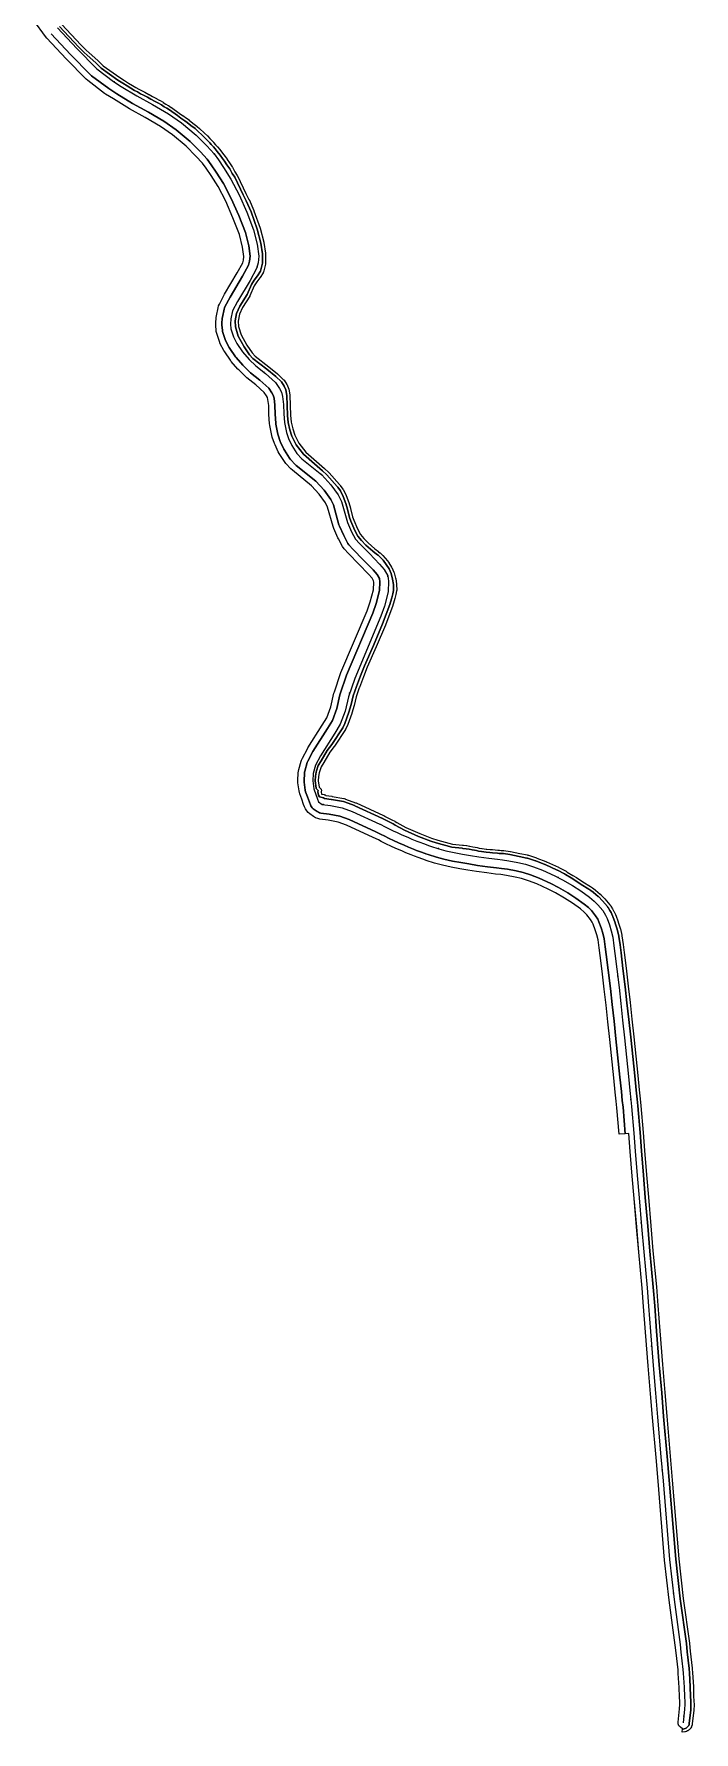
# Model space of a CAD drawing. Header units: inches. Extents: x 87989 to 118156, y 435697 to 451526.
# Drawn here: x 117623 to 118156, y 440245 to 441616 of the extents above; entities that cross this region are included whole.
import ezdxf

# ---------------------------------------------------------------- set-up
doc = ezdxf.new("R2010")
doc.units = ezdxf.units.IN
doc.header["$MEASUREMENT"] = 0
for name, color, linetype, true_color in [('As_waterkering_BWK', 7, 'Continuous', 0x7b8981), ('Beschermingszone_BWK', 7, 'Continuous', 0xcf890d), ('Grens_bebouwingsvrije_zone_BWK', 7, 'Continuous', 0x6789ae), ('Kernzone_BWK', 7, 'Continuous', 0xcb89af), ('Referentiepunten_BWK', 7, 'Continuous', 0x178980)]:
    doc.layers.add(name, color=color, linetype=linetype, true_color=true_color)

msp = doc.modelspace()

# ---------------------------------------------------------------- linework, layer by layer
at = {"layer": 'As_waterkering_BWK'}
for points in [[(117641.8561, 441620.7406), (117657.4208, 441604.0125), (117673.4556, 441587.7482), (117687.0804, 441577.4825), (117693.2649, 441573.5583), (117705.9479, 441565.8042), (117718.594, 441558.9027), (117731.3812, 441551.3691), (117741.9562, 441544.0799), (117753.7073, 441534.1158), (117762.2051, 441525.6536), (117768.1794, 441519.1598), (117771.6345, 441514.219), (117775.7378, 441508.0566), (117781.7753, 441498.6487), (117788.3557, 441486.0456), (117794.5311, 441471.9985), (117800.1115, 441457.6425), (117802.9862, 441446.0828), (117804.2881, 441436.5282), (117803.7655, 441431.1038), (117802.4775, 441426.4532), (117797.2445, 441416.9532), (117787.1413, 441400.0201), (117783.1082, 441392.2873), (117781.7769, 441385.9259), (117781.4268, 441381.4911), (117781.7731, 441377.768), (117783.8511, 441371.2741), (117786.6218, 441365.9925), (117791.2281, 441359.3458), (117796.4924, 441353.1781), (117801.8972, 441347.8682), (117809.6799, 441341.8768), (117817.8478, 441334.4783), (117820.9703, 441329.7859), (117822.4676, 441326.6833), (117823.4419, 441323.2714), (117824.2859, 441316.8127), (117824.4009, 441309.2528), (117824.892, 441302.2666), (117826.5323, 441294.244), (117828.2688, 441289.1924), (117830.8253, 441283.6854), (117835.0223, 441277.1572), (117838.9702, 441272.9783), (117855.0443, 441259.9589), (117862.3586, 441251.9259), (117868.3278, 441243.742), (117871.0693, 441238.4177), (117875.7467, 441221.5124), (117879.074, 441214.0176), (117882.2901, 441208.1103), (117885.4286, 441204.5994), (117893.5037, 441196.3778), (117901.7673, 441187.9464), (117905.5884, 441183.5598), (117908.3591, 441178.5379), (117909.0822, 441174.0468), (117908.7995, 441165.5043), (117905.7616, 441153.948), (117902.8523, 441145.8895), (117881.6731, 441095.7105), (117876.5993, 441080.9374), (117873.8599, 441069.3168), (117870.0178, 441058.6466), (117865.7517, 441051.5804), (117854.0725, 441033.1483), (117850.093, 441025.594), (117848.1369, 441018.849), (117847.7997, 441012.9134), (117848.6091, 441006.6406), (117851.7253, 440998.0784)], [(117851.7253, 440998.0784), (117852.4582, 440996.0646), (117855.4538, 440993.9501), (117862.1499, 440993.069), (117871.6654, 440991.3069), (117879.7712, 440988.3113), (117901.9147, 440978.1632), (117902.2029, 440978.0034), (117906.2039, 440975.9625), (117908.4516, 440974.8336), (117912.6583, 440972.7806), (117915.9856, 440971.2178), (117919.8235, 440969.4705), (117924.5714, 440967.4514), (117927.7861, 440965.9801), (117931.8592, 440964.363), (117934.1907, 440963.4101), (117937.1991, 440962.3198), (117940.8182, 440960.9526), (117941.2823, 440960.7939), (117942.9927, 440960.2594), (117949.5731, 440958.1814), (117955.3742, 440956.6228), (117962.0412, 440955.1509), (117968.7082, 440953.8521), (117975.0288, 440952.8131), (117981.7824, 440951.601), (117989.8347, 440950.6485), (117996.8336, 440949.6687), (118000.9464, 440949.2848), (118006.0872, 440948.521), (118013.4721, 440947.1149), (118019.489, 440945.8158), (118026, 440943.6714), (118033.2984, 440940.8348), (118043.0919, 440936.4075), (118049.4914, 440933.0404), (118057.3631, 440928.4757), (118064.1212, 440924.194), (118071.3135, 440919.0356), (118075.092, 440915.8243), (118077.9293, 440912.9106), (118081.85, 440908.2307), (118084.0344, 440904.6834), (118085.3326, 440901.8817), (118087.2703, 440896.7014), (118088.7862, 440891.8233), (118089.9444, 440886.7852), (118090.88, 440879.9205), (118091.718, 440873.586), (118093.2664, 440860.9192), (118095.0248, 440846.2919), (118096.4635, 440833.3043), (118097.9434, 440819.725), (118099.5127, 440805.4712), (118102.7216, 440774.4415), (118103.882, 440762.9278), (118104.6623, 440755.6147), (118105.2322, 440750.1158), (118106.9902, 440728.6902)], [(118106.9902, 440728.6902), (118108.0942, 440714.0791), (118109.6929, 440694.3664), (118111.2425, 440676.3505), (118113.2623, 440653.2534), (118114.9745, 440632.9459), (118117.7322, 440603.8772), (118118.858, 440588.9187), (118120.4183, 440568.424), (118122.5594, 440541.1805), (118124.4923, 440518.6689), (118126.0309, 440499.4927), (118128.8907, 440467.2358), (118130.5528, 440448.0148), (118135.8028, 440384.3683), (118139.4655, 440352.1591), (118144.4331, 440315.9056), (118145.06, 440309.5957), (118146.6541, 440295.8262), (118146.8772, 440292.6451), (118147.5333, 440281.4606), (118147.7836, 440273.7625), (118148.0227, 440269.9859), (118148.088, 440267.3586), (118147.9108, 440263.5798), (118146.7125, 440252.6749)]]:
    msp.add_lwpolyline(points, dxfattribs=at)
at = {"layer": 'Beschermingszone_BWK'}
msp.add_lwpolyline([(117636.7313, 441615.9723), (117652.366, 441599.1711), (117668.4708, 441582.8337), (117669.2433, 441582.1575), (117683.099, 441571.7319), (117689.5641, 441567.6169), (117702.4455, 441559.7458), (117715.1398, 441552.8132), (117727.6134, 441545.4643), (117737.6957, 441538.5148), (117748.9665, 441528.9579), (117757.1573, 441520.8015), (117762.711, 441514.7648), (117765.8522, 441510.2729), (117769.879, 441504.2264), (117775.7151, 441495.1315), (117782.042, 441483.0137), (117788.0618, 441469.3206), (117793.4259, 441455.5212), (117796.1015, 441444.7617), (117797.2423, 441436.3894), (117796.8563, 441432.3833), (117795.9504, 441429.1121), (117791.1714, 441420.4363), (117781.0324, 441403.432), (117776.9016, 441395.5244), (117776.5303, 441394.6815), (117776.2566, 441393.7211), (117774.9253, 441387.3597), (117774.7986, 441386.4768), (117774.4485, 441382.042), (117774.4569, 441380.8427), (117774.8413, 441376.836), (117775.1061, 441375.6345), (117777.1842, 441369.1407), (117777.6523, 441368.0223), (117780.423, 441362.7407), (117780.8684, 441362.0053), (117785.4747, 441355.3586), (117785.9038, 441354.8014), (117791.3774, 441348.4092), (117796.9915, 441342.8748), (117797.6271, 441342.3215), (117805.188, 441336.5008), (117812.5027, 441329.8751), (117814.8756, 441326.3093), (117815.9019, 441324.1827), (117816.5683, 441321.8491), (117817.2928, 441316.3044), (117817.4099, 441308.9541), (117817.9092, 441301.7757), (117818.0339, 441300.8644), (117819.6742, 441292.8418), (117819.9125, 441291.9684), (117821.649, 441286.9168), (117821.9196, 441286.2449), (117824.4761, 441280.7379), (117824.9372, 441279.8999), (117829.1342, 441273.3717), (117829.797, 441272.5039), (117833.8818, 441268.1712), (117834.5644, 441267.5387), (117850.2259, 441254.8535), (117856.927, 441247.494), (117862.3527, 441240.0552), (117864.5153, 441235.8551), (117869.0002, 441219.6458), (117869.3489, 441218.6721), (117872.8011, 441210.9239), (117876.185, 441204.6868), (117876.9995, 441203.5279), (117880.3222, 441199.8142), (117888.5071, 441191.4753), (117896.6241, 441183.1935), (117899.8199, 441179.5248), (117901.6417, 441176.2227), (117902.0637, 441173.6021), (117901.8293, 441166.5226), (117899.0712, 441156.0305), (117896.3311, 441148.4407), (117875.1384, 441098.2084), (117869.9788, 441083.2111), (117869.786, 441082.5435), (117867.1384, 441071.3121), (117863.6668, 441061.6707), (117859.7983, 441055.2631), (117848.0194, 441036.6529), (117843.8997, 441028.8565), (117843.4425, 441027.7659), (117841.4139, 441020.7987), (117841.2433, 441020.0645), (117841.1482, 441019.2461), (117840.8053, 441013.112), (117840.8572, 441012.0176), (117841.691, 441005.5849), (117842.0312, 441004.2465), (117843.5893, 440999.9655), (117845.1474, 440995.6844), (117845.8804, 440993.6706), (117846.2818, 440992.7673), (117846.8082, 440991.9306), (117847.4486, 440991.1778), (117848.1901, 440990.5241), (117851.4171, 440988.2313), (117852.3418, 440987.6795), (117853.3406, 440987.277), (117854.3895, 440987.0332), (117861.0553, 440986.1527), (117869.8013, 440984.5331), (117877.0959, 440981.8372), (117898.8617, 440971.8536), (117903.0426, 440969.717), (117905.3457, 440968.5605), (117909.6352, 440966.4672), (117913.0474, 440964.8644), (117917.0035, 440963.0642), (117921.7446, 440961.0469), (117925.038, 440959.5446), (117929.2436, 440957.8701), (117931.6741, 440956.8797), (117934.7696, 440955.7551), (117938.4488, 440954.3667), (117939.1059, 440954.1415), (117940.8948, 440953.5812), (117947.6111, 440951.4637), (117953.7116, 440949.825), (117960.6174, 440948.2978), (117967.4712, 440946.9631), (117973.8428, 440945.9145), (117980.753, 440944.6802), (117988.9382, 440943.7058), (117996.0231, 440942.7176), (118000.1061, 440942.3328), (118004.9176, 440941.618), (118012.0785, 440940.2544), (118017.6504, 440939.0514), (118023.6356, 440937.0802), (118030.5867, 440934.3786), (118040.0176, 440930.1152), (118046.1045, 440926.9126), (118053.7328, 440922.4891), (118060.2049, 440918.3885), (118066.9997, 440913.5152), (118070.3073, 440910.7042), (118072.7316, 440908.2146), (118076.1568, 440904.1261), (118077.8569, 440901.3653), (118078.8694, 440899.1801), (118080.6445, 440894.4347), (118082.0232, 440889.9979), (118083.0513, 440885.5258), (118083.9423, 440878.9889), (118084.7741, 440872.7023), (118086.3172, 440860.0768), (118088.0711, 440845.4888), (118089.5053, 440832.5397), (118090.985, 440818.9628), (118092.5523, 440804.7281), (118095.7578, 440773.7305), (118096.9194, 440762.2055), (118097.7007, 440754.8825), (118098.2618, 440749.4687), (118100.0119, 440728.1403), (118095.0274, 440727.7475), (118093.2829, 440749.0065), (118092.7282, 440754.3596), (118091.9461, 440761.6896), (118090.7837, 440773.2226), (118087.5806, 440804.1973), (118086.0147, 440818.4183), (118084.5353, 440831.9936), (118083.1042, 440844.9151), (118081.3536, 440859.475), (118079.8141, 440872.0711), (118078.9868, 440878.3234), (118078.1277, 440884.6262), (118077.1926, 440888.694), (118075.9117, 440892.8156), (118074.2528, 440897.2505), (118073.4445, 440898.9952), (118072.0903, 440901.1943), (118069.019, 440904.8603), (118066.8896, 440907.047), (118063.9185, 440909.572), (118057.4076, 440914.2418), (118051.1397, 440918.2129), (118043.6853, 440922.5356), (118037.8218, 440925.6207), (118028.6499, 440929.767), (118021.9468, 440932.3723), (118016.3371, 440934.2198), (118011.0831, 440935.3541), (118004.0823, 440936.6872), (117999.5059, 440937.3671), (117995.4441, 440937.7526), (117988.2979, 440938.7467), (117980.0177, 440939.7369), (117972.9955, 440940.9863), (117966.5877, 440942.0423), (117959.6004, 440943.4027), (117952.524, 440944.9694), (117946.2096, 440946.6653), (117939.3963, 440948.811), (117937.5512, 440949.3898), (117936.7564, 440949.6625), (117933.0341, 440951.0655), (117929.8764, 440952.2151), (117927.3753, 440953.2323), (117923.0751, 440954.9478), (117919.7254, 440956.4722), (117914.9893, 440958.4883), (117910.9487, 440960.3263), (117907.4759, 440961.9577), (117903.1272, 440964.0797), (117900.7846, 440965.256), (117896.6411, 440967.3719), (117875.185, 440977.2129), (117868.4697, 440979.6947), (117860.2734, 440981.2125), (117853.6292, 440982.0925), (117851.8311, 440982.5104), (117850.1189, 440983.2006), (117848.5336, 440984.1465), (117845.538, 440986.261), (117844.1354, 440987.42), (117842.9241, 440988.7776), (117841.932, 440990.3028), (117841.1819, 440991.9605), (117840.4489, 440993.9743), (117838.8908, 440998.2554), (117837.3327, 441002.5365), (117836.7495, 441004.8309), (117835.8983, 441011.3778), (117835.8093, 441013.2538), (117836.1562, 441019.5297), (117836.3192, 441020.9328), (117836.6118, 441022.1913), (117838.5678, 441028.9363), (117838.8166, 441029.6982), (117839.476, 441031.1868), (117843.4555, 441038.7412), (117843.936, 441039.5711), (117855.5458, 441057.8936), (117859.1303, 441063.8308), (117862.3373, 441072.7373), (117864.9194, 441083.6907), (117865.25, 441084.8353), (117870.3239, 441099.6084), (117870.6175, 441100.3768), (117891.6732, 441150.2631), (117894.2923, 441157.518), (117896.8507, 441167.25), (117897.0504, 441173.2844), (117896.8436, 441174.569), (117895.6995, 441176.6426), (117892.9504, 441179.7986), (117884.938, 441187.9736), (117876.6748, 441196.3963), (117873.2206, 441200.2548), (117871.8242, 441202.2414), (117868.5347, 441208.2798), (117868.1062, 441209.1485), (117864.779, 441216.6433), (117864.1812, 441218.3124), (117859.8339, 441234.0247), (117858.0847, 441237.4218), (117853.0473, 441244.3284), (117846.7842, 441251.2068), (117831.4174, 441263.6533), (117830.2472, 441264.7376), (117826.0646, 441269.1802), (117824.9284, 441270.6678), (117820.7314, 441277.196), (117819.941, 441278.6325), (117817.3845, 441284.1395), (117816.9205, 441285.2914), (117815.184, 441290.343), (117814.7755, 441291.8402), (117813.1352, 441299.8628), (117812.9215, 441301.4251), (117812.4163, 441308.7408), (117812.2978, 441315.9412), (117811.6585, 441320.8331), (117811.2121, 441322.3965), (117810.5222, 441323.826), (117808.6849, 441326.5871), (117801.9795, 441332.6608), (117794.5771, 441338.3595), (117793.4874, 441339.3081), (117788.0826, 441344.6179), (117787.365, 441345.3876), (117782.1007, 441351.5553), (117781.3651, 441352.5105), (117776.7588, 441359.1573), (117775.9953, 441360.4179), (117773.2246, 441365.6996), (117772.422, 441367.6168), (117770.344, 441374.1106), (117769.9554, 441375.6842), (117769.8247, 441376.6565), (117769.4784, 441380.3796), (117769.464, 441382.4356), (117769.8141, 441386.8704), (117770.0314, 441388.3838), (117771.3626, 441394.7453), (117771.8319, 441396.3916), (117772.4684, 441397.8367), (117776.6689, 441405.869), (117786.8334, 441422.9242), (117791.2882, 441431.0113), (117791.9212, 441433.2972), (117792.2096, 441436.2904), (117791.1839, 441443.8181), (117788.6504, 441454.006), (117783.4409, 441467.4078), (117777.5322, 441480.8481), (117771.3863, 441492.6191), (117765.6934, 441501.4901), (117761.722, 441507.4542), (117758.8051, 441511.6255), (117753.5517, 441517.3358), (117745.5802, 441525.2738), (117734.6525, 441534.5397), (117724.9222, 441541.2466), (117712.6725, 441548.4636), (117699.9439, 441555.4183), (117686.9206, 441563.3731), (117680.6512, 441567.3501), (117679.8592, 441567.8985), (117666.2344, 441578.1641), (117664.9103, 441579.3234), (117648.7555, 441595.713), (117633.0708, 441612.5664), (117632.0855, 441613.7739), (117622.7922, 441626.8074)], dxfattribs=at)
msp.add_polyline3d([(117645.3496, 441623.5918, 0), (117660.666, 441607.1309, 0), (117665.043, 441602.6895, 0), (117667.3066, 441600.6719, 0), (117674.3477, 441594.4316, 0), (117674.457, 441594.3281, 0), (117678.7129, 441590.0723, 0), (117692.0137, 441580.7461, 0), (117695.9648, 441578.2109, 0), (117699.2305, 441576.0898, 0), (117702.3457, 441574.1523, 0), (117705.0684, 441572.5117, 0), (117707.4512, 441571.3145, 0), (117707.543, 441571.2656, 0), (117710.0586, 441569.8711, 0), (117712.3066, 441568.7422, 0), (117715.5801, 441567.0098, 0), (117715.6719, 441566.959, 0), (117718.3926, 441565.3691, 0), (117721.8105, 441563.6543, 0), (117721.8828, 441563.6172, 0), (117723.9824, 441562.4766, 0), (117724.0645, 441562.4297, 0), (117726.9648, 441560.7109, 0), (117727.0605, 441560.6523, 0), (117729.2168, 441559.2402, 0), (117731.1953, 441558.207, 0), (117731.416, 441558.0781, 0), (117733.6465, 441556.6074, 0), (117733.7109, 441556.5625, 0), (117740.0938, 441552.0566, 0), (117742.8145, 441550.043, 0), (117742.8887, 441549.9902, 0), (117745.9629, 441547.8809, 0), (117746.0273, 441547.8359, 0), (117747.9375, 441546.4355, 0), (117748.0918, 441546.3145, 0), (117750.9629, 441543.8418, 0), (117754.2617, 441541.4414, 0), (117754.4785, 441541.2637, 0), (117756.4707, 441539.4414, 0), (117760.5137, 441535.7969, 0), (117760.5664, 441535.748, 0), (117762.7773, 441533.6387, 0), (117762.9023, 441533.5098, 0), (117764.7949, 441531.4219, 0), (117764.8613, 441531.3516, 0), (117766.4199, 441529.7656, 0), (117767.6563, 441528.4902, 0), (117767.7871, 441528.3438, 0), (117769.4453, 441526.3379, 0), (117770.877, 441524.8594, 0), (117771.0215, 441524.6934, 0), (117772.752, 441522.5605, 0), (117774.9961, 441519.6465, 0), (117777.0527, 441516.8633, 0), (117778.625, 441514.7188, 0), (117778.6855, 441514.6328, 0), (117780.6406, 441511.7188, 0), (117782.8281, 441508.5059, 0), (117782.9473, 441508.3105, 0), (117785.0566, 441504.4941, 0), (117786.9238, 441501.4883, 0), (117787.0449, 441501.2695, 0), (117793.9355, 441487.1836, 0), (117796.3555, 441482.2383, 0), (117796.3984, 441482.1465, 0), (117800.3086, 441473.2559, 0), (117800.377, 441473.0859, 0), (117805.3066, 441459.1953, 0), (117805.373, 441458.9727, 0), (117808.2148, 441447.7227, 0), (117808.2578, 441447.5059, 0), (117809.6484, 441438.8359, 0), (117809.6797, 441438.4785, 0), (117809.7988, 441430.8398, 0), (117809.7617, 441430.3867, 0), (117809.7109, 441430.1602, 0), (117807.9414, 441423.6992, 0), (117807.8789, 441423.5059, 0), (117807.6934, 441423.1074, 0), (117805.4609, 441419.2637, 0), (117805.2266, 441418.9277, 0), (117802.5664, 441415.707, 0), (117800.5273, 441412.5, 0), (117797.1172, 441404.5449, 0), (117796.9453, 441404.2129, 0), (117791.2441, 441395.0156, 0), (117788.627, 441389.5762, 0), (117787.6973, 441384.043, 0), (117787.8379, 441379.7734, 0), (117789.9102, 441372.9844, 0), (117794.6172, 441364.707, 0), (117798.8379, 441358.4336, 0), (117801.2441, 441355.8203, 0), (117812.4141, 441347.2324, 0), (117812.4766, 441347.1816, 0), (117819.4766, 441341.4316, 0), (117819.6348, 441341.291, 0), (117824.2949, 441336.75, 0), (117824.4648, 441336.5664, 0), (117824.625, 441336.3535, 0), (117826.916, 441332.9434, 0), (117827.0059, 441332.8008, 0), (117827.1387, 441332.5352, 0), (117828.3672, 441329.6641, 0), (117828.4199, 441329.5352, 0), (117828.5293, 441329.127, 0), (117829.3691, 441324.5078, 0), (117829.4082, 441324.1367, 0), (117829.8965, 441308.1973, 0), (117830.5195, 441302.6152, 0), (117831.7148, 441297.1035, 0), (117833.3828, 441292.127, 0), (117836.6855, 441285.6152, 0), (117842.1777, 441278.4238, 0), (117850.9492, 441270.709, 0), (117857.2441, 441265.1855, 0), (117860.8301, 441261.9316, 0), (117861.0215, 441261.7383, 0), (117869.4707, 441252.1973, 0), (117869.6289, 441252.002, 0), (117870.0176, 441251.4609, 0), (117872.1289, 441248.5312, 0), (117872.3184, 441248.2227, 0), (117874.6992, 441243.6426, 0), (117874.832, 441243.3398, 0), (117876.8418, 441237.7793, 0), (117876.8711, 441237.6953, 0), (117878.3594, 441233.0547, 0), (117878.4141, 441232.8594, 0), (117879.9844, 441226.1367, 0), (117880.9434, 441223.373, 0), (117883.9668, 441216.3027, 0), (117886.3926, 441211.9473, 0), (117889.1621, 441208.6074, 0), (117892.4434, 441205.0566, 0), (117897.9805, 441200.2402, 0), (117900.7949, 441197.9922, 0), (117900.8711, 441197.9336, 0), (117901.9727, 441197.123, 0), (117902.1699, 441196.9629, 0), (117904.1992, 441195.123, 0), (117904.3691, 441194.9531, 0), (117906.3984, 441192.7227, 0), (117906.5391, 441192.5547, 0), (117909.1289, 441189.1543, 0), (117909.2422, 441188.9922, 0), (117911.4922, 441185.4922, 0), (117911.6797, 441185.1445, 0), (117913.3496, 441181.334, 0), (117913.4688, 441181, 0), (117914.7012, 441176.5723, 0), (117914.7656, 441176.2676, 0), (117915.4395, 441171.7207, 0), (117915.4648, 441171.4121, 0), (117915.5703, 441166.8164, 0), (117915.5605, 441166.5371, 0), (117915.5195, 441166.2617, 0), (117914.959, 441163.5117, 0), (117914.9355, 441163.4023, 0), (117914.125, 441160.1719, 0), (117914.0957, 441160.0645, 0), (117913.0352, 441156.5098, 0), (117913.0156, 441156.4453, 0), (117912.5547, 441154.7285, 0), (117912.4805, 441154.5, 0), (117906.5605, 441138.7402, 0), (117906.5215, 441138.6426, 0), (117899.1016, 441121.1621, 0), (117891.8223, 441104.8613, 0), (117891.7832, 441104.7695, 0), (117888.6641, 441096.9609, 0), (117885.4414, 441088.2773, 0), (117885.4141, 441088.2012, 0), (117882.9492, 441080.8203, 0), (117881.1504, 441073.873, 0), (117881.127, 441073.793, 0), (117879.2969, 441067.5918, 0), (117879.2578, 441067.4707, 0), (117876.1289, 441058.5605, 0), (117876.0352, 441058.332, 0), (117874.3145, 441054.6504, 0), (117874.1367, 441054.332, 0), (117865.293, 441040.9297, 0), (117865.1855, 441040.7793, 0), (117861.5234, 441036.0273, 0), (117856.8223, 441027.8281, 0), (117856.7598, 441027.7246, 0), (117854.5859, 441024.3203, 0), (117853.2402, 441020.2891, 0), (117853.2109, 441020.1953, 0), (117852.9785, 441019.3867, 0), (117852.5176, 441016.625, 0), (117852.3164, 441013.0742, 0), (117852.9668, 441008.0254, 0), (117854.0801, 441006.9121, 0), (117854.3301, 441006.6211, 0), (117854.5332, 441006.2949, 0), (117854.6816, 441005.9414, 0), (117854.7754, 441005.5684, 0), (117854.8125, 441005.1855, 0), (117854.7891, 441004.8027, 0), (117854.707, 441004.4258, 0), (117854.5898, 441004.0391, 0), (117855.0059, 441002.2227, 0), (117856.9746, 441001.8809, 0), (117857.3652, 441001.7852, 0), (117857.7344, 441001.623, 0), (117858.0703, 441001.4043, 0), (117858.3652, 441001.1309, 0), (117863.1289, 441000.5059, 0), (117863.1934, 441000.4961, 0), (117863.4512, 441000.4551, 0), (117863.5156, 441000.4434, 0), (117873.0313, 440998.6816, 0), (117873.2383, 440998.6328, 0), (117874.0625, 440998.4082, 0), (117874.2656, 440998.3418, 0), (117882.3711, 440995.3457, 0), (117882.459, 440995.3125, 0), (117882.8086, 440995.168, 0), (117882.8965, 440995.1289, 0), (117905.0391, 440984.9805, 0), (117905.125, 440984.9395, 0), (117905.4668, 440984.7676, 0), (117905.5527, 440984.7227, 0), (117905.6875, 440984.6465, 0), (117905.7656, 440984.6055, 0), (117909.5918, 440982.6543, 0), (117911.7793, 440981.5547, 0), (117913.957, 440980.4922, 0), (117914.1113, 440980.4102, 0), (117914.3672, 440980.2402, 0), (117915.6563, 440979.2676, 0), (117923.0469, 440975.4238, 0), (117934.125, 440970.3887, 0), (117943.7891, 440966.6016, 0), (117948.6641, 440965.168, 0), (117960.584, 440961.8984, 0), (117968.6777, 440961.1289, 0), (117968.9941, 440961.0781, 0), (117969.4199, 440960.9805, 0), (117971.9316, 440960.7168, 0), (117972.082, 440960.6953, 0), (117974.4727, 440960.2949, 0), (117974.5859, 440960.2734, 0), (117977, 440959.7539, 0), (117977.0957, 440959.7344, 0), (117978.8477, 440959.4297, 0), (117980.5039, 440959.1172, 0), (117980.5879, 440959.0996, 0), (117982.043, 440958.7734, 0), (117984.4277, 440958.4473, 0), (117984.5996, 440958.418, 0), (117986.2578, 440958.0723, 0), (117987.9219, 440957.8125, 0), (117988.1094, 440957.7969, 0), (117988.2852, 440957.7754, 0), (117988.3555, 440957.7676, 0), (117990.9863, 440957.5762, 0), (117992.9551, 440957.4766, 0), (117993.041, 440957.4707, 0), (117997.1621, 440957.1211, 0), (117997.3027, 440957.1055, 0), (117998.502, 440956.9336, 0), (118000.0313, 440956.8789, 0), (118000.1797, 440956.8691, 0), (118001.8945, 440956.7207, 0), (118002.0488, 440956.7031, 0), (118007.2148, 440955.9355, 0), (118007.4648, 440955.8926, 0), (118014.8906, 440954.4805, 0), (118015.0391, 440954.4492, 0), (118021.0723, 440953.1465, 0), (118021.1992, 440953.1152, 0), (118021.709, 440952.9766, 0), (118021.8359, 440952.9395, 0), (118028.3457, 440950.7949, 0), (118028.4082, 440950.7734, 0), (118028.6563, 440950.6855, 0), (118028.7168, 440950.6621, 0), (118036.0156, 440947.8262, 0), (118036.0781, 440947.8008, 0), (118036.3262, 440947.6953, 0), (118036.3887, 440947.668, 0), (118046.1816, 440943.2422, 0), (118046.248, 440943.209, 0), (118046.5176, 440943.0781, 0), (118046.584, 440943.0449, 0), (118052.3105, 440940.0313, 0), (118052.5449, 440939.8906, 0), (118053.2715, 440939.4004, 0), (118057.752, 440936.7266, 0), (118057.8242, 440936.6816, 0), (118060.6055, 440934.8906, 0), (118065.7637, 440931.5469, 0), (118072.0156, 440927.623, 0), (118073.6367, 440926.5938, 0), (118073.7539, 440926.5137, 0), (118075.6836, 440925.1309, 0), (118075.7676, 440925.0684, 0), (118076.0898, 440924.8145, 0), (118076.1699, 440924.75, 0), (118079.9492, 440921.5391, 0), (118080.0371, 440921.4609, 0), (118080.3809, 440921.1387, 0), (118080.4648, 440921.0566, 0), (118083.3027, 440918.1426, 0), (118083.3672, 440918.0742, 0), (118083.6172, 440917.7969, 0), (118083.6777, 440917.7266, 0), (118087.5996, 440913.0469, 0), (118087.7109, 440912.9043, 0), (118088.1348, 440912.3145, 0), (118088.2363, 440912.1641, 0), (118088.3457, 440911.9844, 0), (118088.4043, 440911.8848, 0), (118089.6406, 440909.6523, 0), (118090.6367, 440908.1934, 0), (118090.8398, 440907.8359, 0), (118092.1367, 440905.0352, 0), (118092.1758, 440904.9473, 0), (118092.3223, 440904.5977, 0), (118092.3574, 440904.5098, 0), (118094.2949, 440899.3281, 0), (118094.3184, 440899.2617, 0), (118094.4102, 440898.9941, 0), (118094.4316, 440898.9277, 0), (118095.9492, 440894.0488, 0), (118095.9746, 440893.959, 0), (118096.0723, 440893.5957, 0), (118096.0957, 440893.5039, 0), (118097.2539, 440888.4648, 0), (118097.2773, 440888.3555, 0), (118097.3574, 440887.9102, 0), (118097.375, 440887.7988, 0), (118098.3125, 440880.918, 0), (118099.1582, 440874.5332, 0), (118100.7109, 440861.8223, 0), (118102.4746, 440847.1523, 0), (118103.918, 440834.123, 0), (118105.3984, 440820.541, 0), (118106.9707, 440806.2676, 0), (118110.1836, 440775.2031, 0), (118111.3418, 440763.7012, 0), (118112.1211, 440756.3984, 0), (118112.6992, 440750.8086, 0), (118114.4668, 440729.2793, 0), (118115.5723, 440714.6641, 0), (118117.166, 440694.9902, 0), (118118.7148, 440676.998, 0), (118120.7344, 440653.8945, 0), (118122.4453, 440633.6152, 0), (118125.2051, 440604.5137, 0), (118126.3359, 440589.4844, 0), (118127.8965, 440569.002, 0), (118130.0332, 440541.7949, 0), (118131.9668, 440519.2891, 0), (118133.5039, 440500.123, 0), (118136.3613, 440467.8906, 0), (118138.0254, 440448.6465, 0), (118143.2637, 440385.1387, 0), (118143.2715, 440385.0625, 0), (118146.9082, 440353.0918, 0), (118151.8672, 440316.9004, 0), (118151.8945, 440316.6699, 0), (118152.5176, 440310.3984, 0), (118154.1074, 440296.6602, 0), (118154.1328, 440296.3789, 0), (118154.3613, 440293.127, 0), (118155.0215, 440281.8828, 0), (118155.0293, 440281.7207, 0), (118155.2734, 440274.1602, 0), (118155.2773, 440274.084, 0), (118155.5098, 440270.4355, 0), (118155.5195, 440270.1953, 0), (118155.5859, 440267.5449, 0), (118155.5859, 440267.4551, 0), (118155.582, 440267.0977, 0), (118155.5801, 440267.0078, 0), (118155.4023, 440263.2285, 0), (118155.3984, 440263.1504, 0), (118155.373, 440262.8379, 0), (118155.3652, 440262.7598, 0), (118154.168, 440251.8555, 0), (118154.1387, 440251.6621, 0), (118153.9922, 440250.8906, 0), (118153.8887, 440250.5117, 0), (118153.623, 440249.7734, 0), (118153.4609, 440249.416, 0), (118153.084, 440248.7285, 0), (118152.8691, 440248.4004, 0), (118152.3887, 440247.7813, 0), (118152.125, 440247.4902, 0), (118151.5527, 440246.9531, 0), (118151.2461, 440246.707, 0), (118150.5977, 440246.2656, 0), (118150.2578, 440246.0723, 0), (118149.5469, 440245.7363, 0), (118149.1816, 440245.5977, 0), (118148.4277, 440245.3789, 0), (118148.1855, 440245.3223, 0), (118145.8945, 440245.2285, 0), (118146.166, 440247.7051, 0), (118146.9512, 440247.6797, 0), (118147.7285, 440247.7793, 0), (118148.4824, 440247.998, 0), (118149.1914, 440248.332, 0), (118149.8398, 440248.7734, 0), (118150.4121, 440249.3125, 0), (118150.8926, 440249.9316, 0), (118151.2715, 440250.6191, 0), (118151.5352, 440251.3574, 0), (118151.6816, 440252.1289, 0), (118152.8809, 440263.0332, 0), (118152.9063, 440263.3457, 0), (118153.082, 440267.125, 0), (118153.0859, 440267.4824, 0), (118153.0215, 440270.1094, 0), (118153.0137, 440270.3027, 0), (118152.7793, 440274.002, 0), (118152.5313, 440281.623, 0), (118152.5254, 440281.7539, 0), (118151.8672, 440292.9668, 0), (118151.6426, 440296.1758, 0), (118151.6211, 440296.4004, 0), (118150.0352, 440310.0898, 0), (118150.0273, 440310.1699, 0), (118149.4082, 440316.4004, 0), (118149.3867, 440316.584, 0), (118144.4277, 440352.7813, 0), (118140.7793, 440384.8555, 0), (118135.5352, 440448.4355, 0), (118133.8711, 440467.6719, 0), (118131.0137, 440499.9141, 0), (118129.4746, 440519.082, 0), (118127.543, 440541.5898, 0), (118125.4043, 440568.8105, 0), (118123.8438, 440589.2969, 0), (118122.7148, 440604.3008, 0), (118119.9551, 440633.3926, 0), (118118.2441, 440653.6816, 0), (118116.2246, 440676.7832, 0), (118114.6758, 440694.7832, 0), (118113.0781, 440714.4688, 0), (118111.9746, 440729.082, 0), (118110.2109, 440750.5781, 0), (118109.6348, 440756.1367, 0), (118108.8555, 440763.4434, 0), (118107.6953, 440774.9492, 0), (118104.4844, 440806.002, 0), (118102.9141, 440820.2695, 0), (118101.4336, 440833.8496, 0), (118099.9922, 440846.8652, 0), (118098.2305, 440861.5215, 0), (118096.6777, 440874.2168, 0), (118095.8359, 440880.5859, 0), (118094.8984, 440887.4609, 0), (118094.8164, 440887.9063, 0), (118093.6582, 440892.9434, 0), (118093.5605, 440893.3066, 0), (118092.0449, 440898.1855, 0), (118091.9531, 440898.4531, 0), (118090.0156, 440903.6328, 0), (118089.8691, 440903.9844, 0), (118088.5703, 440906.7852, 0), (118087.5098, 440908.3398, 0), (118086.2188, 440910.6738, 0), (118086.1074, 440910.8516, 0), (118085.6836, 440911.4414, 0), (118081.7617, 440916.1211, 0), (118081.5117, 440916.3984, 0), (118078.6738, 440919.3125, 0), (118078.3301, 440919.6348, 0), (118074.5508, 440922.8457, 0), (118074.2266, 440923.0977, 0), (118072.2969, 440924.4824, 0), (118070.6797, 440925.5098, 0), (118064.4199, 440929.4395, 0), (118059.25, 440932.7891, 0), (118056.4707, 440934.5801, 0), (118051.9297, 440937.2891, 0), (118051.1465, 440937.8203, 0), (118045.4199, 440940.832, 0), (118045.1523, 440940.9629, 0), (118035.3574, 440945.3906, 0), (118035.1094, 440945.4961, 0), (118027.8105, 440948.332, 0), (118027.5645, 440948.4199, 0), (118021.0527, 440950.5645, 0), (118020.5449, 440950.7031, 0), (118014.5273, 440952.002, 0), (118014.4082, 440952.0273, 0), (118007.0215, 440953.4336, 0), (118006.8223, 440953.4668, 0), (118001.6816, 440954.2305, 0), (117999.9707, 440954.377, 0), (117998.2793, 440954.4395, 0), (117996.9492, 440954.6309, 0), (117992.8301, 440954.9805, 0), (117990.8301, 440955.0801, 0), (117987.9199, 440955.3008, 0), (117985.8203, 440955.6094, 0), (117984.0898, 440955.9707, 0), (117981.5996, 440956.3105, 0), (117980.0391, 440956.6602, 0), (117978.4004, 440956.9707, 0), (117976.5703, 440957.2891, 0), (117974.0605, 440957.8301, 0), (117971.6699, 440958.2305, 0), (117969.0098, 440958.5098, 0), (117968.4395, 440958.6406, 0), (117960.1309, 440959.4316, 0), (117947.5078, 440962.8926, 0), (117943.0273, 440964.2168, 0), (117933.1523, 440968.0859, 0), (117921.9512, 440973.1758, 0), (117914.3164, 440977.1465, 0), (117912.8613, 440978.2461, 0), (117910.6699, 440979.3145, 0), (117908.4609, 440980.4238, 0), (117904.5527, 440982.418, 0), (117904.3398, 440982.5352, 0), (117903.998, 440982.709, 0), (117881.8535, 440992.8574, 0), (117881.5039, 440993.002, 0), (117873.3984, 440995.9961, 0), (117872.5762, 440996.2227, 0), (117863.0605, 440997.9863, 0), (117862.8027, 440998.0254, 0), (117857.3301, 440998.7461, 0), (117856.6211, 440999.2461, 0), (117856.5586, 440999.416, 0), (117853.168, 440999.9629, 0), (117852.5938, 441001.541, 0), (117852.0059, 441004.127, 0), (117852.3125, 441005.1445, 0), (117850.8535, 441006.6035, 0), (117850.6914, 441006.7656, 0), (117850.5645, 441007.1172, 0), (117849.8066, 441012.9844, 0), (117850.0293, 441016.9023, 0), (117850.5352, 441019.9414, 0), (117850.8398, 441020.9863, 0), (117852.3125, 441025.4063, 0), (117854.6543, 441029.0703, 0), (117859.4395, 441037.4199, 0), (117863.207, 441042.3066, 0), (117872.0508, 441055.709, 0), (117873.7695, 441059.3906, 0), (117876.9004, 441068.3008, 0), (117878.7305, 441074.5, 0), (117880.5508, 441081.5293, 0), (117883.0703, 441089.0703, 0), (117886.3301, 441097.8594, 0), (117889.5, 441105.7891, 0), (117896.8105, 441122.1602, 0), (117904.2207, 441139.6191, 0), (117910.1406, 441155.3809, 0), (117910.6191, 441157.1602, 0), (117911.6992, 441160.7793, 0), (117912.5098, 441164.0098, 0), (117913.0703, 441166.7598, 0), (117912.9668, 441171.3555, 0), (117912.293, 441175.9023, 0), (117911.0605, 441180.3301, 0), (117909.3906, 441184.1406, 0), (117907.1406, 441187.6406, 0), (117904.5508, 441191.0391, 0), (117902.5195, 441193.2695, 0), (117900.4902, 441195.1094, 0), (117899.3105, 441195.9805, 0), (117896.3809, 441198.3203, 0), (117890.6992, 441203.2598, 0), (117887.2793, 441206.9609, 0), (117884.3203, 441210.5293, 0), (117881.7207, 441215.1992, 0), (117878.6094, 441222.4707, 0), (117877.5801, 441225.4395, 0), (117875.9805, 441232.2891, 0), (117874.4902, 441236.9297, 0), (117872.4805, 441242.4902, 0), (117870.0996, 441247.0703, 0), (117867.9883, 441250, 0), (117867.5996, 441250.5391, 0), (117859.1504, 441260.0801, 0), (117855.5801, 441263.3203, 0), (117849.3008, 441268.8301, 0), (117840.3398, 441276.7109, 0), (117834.5605, 441284.2793, 0), (117831.0703, 441291.1602, 0), (117829.3008, 441296.4395, 0), (117828.0508, 441302.2109, 0), (117827.4004, 441308.0195, 0), (117826.9102, 441324.0605, 0), (117826.0703, 441328.6797, 0), (117824.8398, 441331.5508, 0), (117822.5508, 441334.9609, 0), (117817.8906, 441339.5, 0), (117810.8906, 441345.25, 0), (117799.5508, 441353.9707, 0), (117796.8691, 441356.8809, 0), (117792.4902, 441363.3906, 0), (117787.5996, 441371.9902, 0), (117785.3496, 441379.3594, 0), (117785.1895, 441384.2109, 0), (117786.2207, 441390.3398, 0), (117789.0508, 441396.2207, 0), (117794.8203, 441405.5293, 0), (117798.3105, 441413.6699, 0), (117800.5391, 441417.1797, 0), (117803.3008, 441420.5195, 0), (117805.5293, 441424.3594, 0), (117807.3008, 441430.8203, 0), (117807.1797, 441438.4395, 0), (117805.7891, 441447.1094, 0), (117802.9492, 441458.3594, 0), (117798.0195, 441472.25, 0), (117794.1094, 441481.1406, 0), (117791.6914, 441486.084, 0), (117784.8008, 441500.1699, 0), (117782.9004, 441503.2305, 0), (117780.7598, 441507.0996, 0), (117778.5703, 441510.3203, 0), (117776.6094, 441513.2402, 0), (117775.0391, 441515.3809, 0), (117773, 441518.1406, 0), (117770.7891, 441521.0098, 0), (117769.0801, 441523.1191, 0), (117767.5801, 441524.6699, 0), (117765.8594, 441526.75, 0), (117764.6309, 441528.0195, 0), (117763.0098, 441529.6699, 0), (117761.0508, 441531.8301, 0), (117758.8398, 441533.9395, 0), (117754.7891, 441537.5898, 0), (117752.7891, 441539.4199, 0), (117749.4102, 441541.8809, 0), (117746.4609, 441544.4199, 0), (117744.5508, 441545.8203, 0), (117741.4004, 441547.9805, 0), (117738.6309, 441550.0293, 0), (117732.2695, 441554.5195, 0), (117730.0391, 441555.9902, 0), (117727.9492, 441557.0801, 0), (117725.6895, 441558.5605, 0), (117722.7891, 441560.2793, 0), (117720.6895, 441561.4199, 0), (117717.1992, 441563.1699, 0), (117714.4102, 441564.8008, 0), (117711.1602, 441566.5195, 0), (117708.8906, 441567.6602, 0), (117706.3301, 441569.0801, 0), (117703.8594, 441570.3203, 0), (117701.0391, 441572.0195, 0), (117697.8906, 441573.9805, 0), (117694.6094, 441576.1094, 0), (117690.6191, 441578.6699, 0), (117677.0996, 441588.1504, 0), (117672.6895, 441592.5605, 0), (117665.6445, 441598.8027, 0), (117663.3184, 441600.8789, 0), (117658.8652, 441605.3965, 0), (117643.4082, 441622.0078, 0)], dxfattribs=at)
at = {"layer": 'Grens_bebouwingsvrije_zone_BWK'}
msp.add_lwpolyline([(118142.7364, 440253.1119), (118143.9211, 440263.8922), (118144.0856, 440267.4026), (118144.0259, 440269.8098), (118143.7877, 440273.5711), (118143.5371, 440281.2785), (118142.8854, 440292.388), (118142.6702, 440295.4561), (118141.0828, 440309.168), (118140.4601, 440315.4362), (118135.4963, 440351.6616), (118131.8214, 440383.9778), (118126.5669, 440447.6781), (118124.9059, 440466.8868), (118122.0451, 440499.1562), (118120.5061, 440518.3378), (118118.5728, 440540.8527), (118116.4303, 440568.1155), (118114.8694, 440588.6167), (118113.7464, 440603.5382), (118110.9904, 440632.589), (118109.2769, 440652.9111), (118107.2575, 440676.0049), (118105.7068, 440694.0333), (118104.1064, 440713.7667), (118103.0039, 440728.3585), (118103.0026, 440728.376), (118100.0119, 440728.1403), (118098.2618, 440749.4687), (118097.7007, 440754.8825), (118096.9194, 440762.2055), (118095.7578, 440773.7305), (118092.5523, 440804.7281), (118090.985, 440818.9628), (118089.5053, 440832.5397), (118088.0711, 440845.4888), (118086.3172, 440860.0768), (118084.7741, 440872.7023), (118083.9423, 440878.9889), (118083.0513, 440885.5258), (118082.0232, 440889.9979), (118080.6445, 440894.4347), (118078.8694, 440899.1801), (118077.8569, 440901.3653), (118076.1568, 440904.1261), (118072.7316, 440908.2146), (118070.3073, 440910.7042), (118066.9997, 440913.5152), (118060.2049, 440918.3885), (118053.7328, 440922.4891), (118046.1045, 440926.9126), (118040.0176, 440930.1152), (118030.5867, 440934.3786), (118023.6356, 440937.0802), (118017.6504, 440939.0514), (118012.0785, 440940.2544), (118004.9176, 440941.618), (118000.1061, 440942.3328), (117996.0231, 440942.7176), (117988.9382, 440943.7058), (117980.753, 440944.6802), (117973.8428, 440945.9145), (117967.4712, 440946.9631), (117960.6174, 440948.2978), (117953.7116, 440949.825), (117947.6111, 440951.4637), (117940.8948, 440953.5812), (117939.1059, 440954.1415), (117938.4488, 440954.3667), (117934.7696, 440955.7551), (117931.6741, 440956.8797), (117929.2436, 440957.8701), (117925.038, 440959.5446), (117921.7446, 440961.0469), (117917.0035, 440963.0642), (117913.0474, 440964.8644), (117909.6352, 440966.4672), (117905.3457, 440968.5605), (117903.0426, 440969.717), (117898.8617, 440971.8536), (117877.0959, 440981.8372), (117869.8013, 440984.5331), (117861.0553, 440986.1527), (117854.3895, 440987.0332), (117853.3406, 440987.277), (117852.3418, 440987.6795), (117851.4171, 440988.2313), (117848.1901, 440990.5241), (117847.4486, 440991.1778), (117846.8082, 440991.9306), (117846.2818, 440992.7673), (117845.8804, 440993.6706), (117845.1474, 440995.6844), (117843.5893, 440999.9655), (117842.0312, 441004.2465), (117841.691, 441005.5849), (117840.8572, 441012.0176), (117840.8053, 441013.112), (117841.1482, 441019.2461), (117841.2433, 441020.0645), (117841.4139, 441020.7987), (117843.4425, 441027.7659), (117843.8997, 441028.8565), (117848.0194, 441036.6529), (117859.7983, 441055.2631), (117863.6668, 441061.6707), (117867.1384, 441071.3121), (117869.786, 441082.5435), (117869.9788, 441083.2111), (117875.1384, 441098.2084), (117896.3311, 441148.4407), (117899.0712, 441156.0305), (117901.8293, 441166.5226), (117902.0637, 441173.6021), (117901.6417, 441176.2227), (117899.8199, 441179.5248), (117896.6241, 441183.1935), (117888.5071, 441191.4753), (117880.3222, 441199.8142), (117876.9995, 441203.5279), (117876.185, 441204.6868), (117872.8011, 441210.9239), (117869.3489, 441218.6721), (117869.0002, 441219.6458), (117864.5153, 441235.8551), (117862.3527, 441240.0552), (117856.927, 441247.494), (117850.2259, 441254.8535), (117834.5644, 441267.5387), (117833.8818, 441268.1712), (117829.797, 441272.5039), (117829.1342, 441273.3717), (117824.9372, 441279.8999), (117824.4761, 441280.7379), (117821.9196, 441286.2449), (117821.649, 441286.9168), (117819.9125, 441291.9684), (117819.6742, 441292.8418), (117818.0339, 441300.8644), (117817.9092, 441301.7757), (117817.4099, 441308.9541), (117817.2928, 441316.3044), (117816.5683, 441321.8491), (117815.9019, 441324.1827), (117814.8756, 441326.3093), (117812.5027, 441329.8751), (117805.188, 441336.5008), (117797.6271, 441342.3215), (117796.9915, 441342.8748), (117791.3774, 441348.4092), (117785.9038, 441354.8014), (117785.4747, 441355.3586), (117780.8684, 441362.0053), (117780.423, 441362.7407), (117777.6523, 441368.0223), (117777.1842, 441369.1407), (117775.1061, 441375.6345), (117774.8413, 441376.836), (117774.4569, 441380.8427), (117774.4485, 441382.042), (117774.7986, 441386.4768), (117774.9253, 441387.3597), (117776.2566, 441393.7211), (117776.5303, 441394.6815), (117776.9016, 441395.5244), (117781.0324, 441403.432), (117791.1714, 441420.4363), (117795.9504, 441429.1121), (117796.8563, 441432.3833), (117797.2423, 441436.3894), (117796.1015, 441444.7617), (117793.4259, 441455.5212), (117788.0618, 441469.3206), (117782.042, 441483.0137), (117775.7151, 441495.1315), (117769.879, 441504.2264), (117765.8522, 441510.2729), (117762.711, 441514.7648), (117757.1573, 441520.8015), (117748.9665, 441528.9579), (117737.6957, 441538.5148), (117727.6134, 441545.4643), (117715.1398, 441552.8132), (117702.4455, 441559.7458), (117689.5641, 441567.6169), (117683.099, 441571.7319), (117669.2433, 441582.1575), (117668.4708, 441582.8337), (117652.366, 441599.1711), (117636.7313, 441615.9723)], dxfattribs=at)
at = {"layer": 'Kernzone_BWK'}
msp.add_lwpolyline([(117643.4082, 441622.0078), (117658.8652, 441605.3965), (117663.3184, 441600.8789), (117665.6445, 441598.8027), (117672.6895, 441592.5605), (117677.0996, 441588.1504), (117690.6191, 441578.6699), (117694.6094, 441576.1094), (117697.8906, 441573.9805), (117701.0391, 441572.0195), (117703.8594, 441570.3203), (117706.3301, 441569.0801), (117708.8906, 441567.6602), (117711.1602, 441566.5195), (117714.4102, 441564.8008), (117717.1992, 441563.1699), (117720.6895, 441561.4199), (117722.7891, 441560.2793), (117725.6895, 441558.5605), (117727.9492, 441557.0801), (117730.0391, 441555.9902), (117732.2695, 441554.5195), (117738.6309, 441550.0293), (117741.4004, 441547.9805), (117744.5508, 441545.8203), (117746.4609, 441544.4199), (117749.4102, 441541.8809), (117752.7891, 441539.4199), (117754.7891, 441537.5898), (117758.8398, 441533.9395), (117761.0508, 441531.8301), (117763.0098, 441529.6699), (117764.6309, 441528.0195), (117765.8594, 441526.75), (117767.5801, 441524.6699), (117769.0801, 441523.1191), (117770.7891, 441521.0098), (117773, 441518.1406), (117775.0391, 441515.3809), (117776.6094, 441513.2402), (117778.5703, 441510.3203), (117780.7598, 441507.0996), (117782.9004, 441503.2305), (117784.8008, 441500.1699), (117791.6914, 441486.084), (117794.1094, 441481.1406), (117798.0195, 441472.25), (117802.9492, 441458.3594), (117805.7891, 441447.1094), (117807.1797, 441438.4395), (117807.3008, 441430.8203), (117805.5293, 441424.3594), (117803.3008, 441420.5195), (117800.5391, 441417.1797), (117798.3105, 441413.6699), (117794.8203, 441405.5293), (117789.0508, 441396.2207), (117786.2207, 441390.3398), (117785.1895, 441384.2109), (117785.3496, 441379.3594), (117787.5996, 441371.9902), (117792.4902, 441363.3906), (117796.8691, 441356.8809), (117799.5508, 441353.9707), (117810.8906, 441345.25), (117817.8906, 441339.5), (117822.5508, 441334.9609), (117824.8398, 441331.5508), (117826.0703, 441328.6797), (117826.9102, 441324.0605), (117827.4004, 441308.0195), (117828.0508, 441302.2109), (117829.3008, 441296.4395), (117831.0703, 441291.1602), (117834.5605, 441284.2793), (117840.3398, 441276.7109), (117849.3008, 441268.8301), (117855.5801, 441263.3203), (117859.1504, 441260.0801), (117867.5996, 441250.5391), (117867.9883, 441250), (117870.0996, 441247.0703), (117872.4805, 441242.4902), (117874.4902, 441236.9297), (117875.9805, 441232.2891), (117877.5801, 441225.4395), (117878.6094, 441222.4707), (117881.7207, 441215.1992), (117884.3203, 441210.5293), (117887.2793, 441206.9609), (117890.6992, 441203.2598), (117896.3809, 441198.3203), (117899.3105, 441195.9805), (117900.4902, 441195.1094), (117902.5195, 441193.2695), (117904.5508, 441191.0391), (117907.1406, 441187.6406), (117909.3906, 441184.1406), (117911.0605, 441180.3301), (117912.293, 441175.9023), (117912.9668, 441171.3555), (117913.0703, 441166.7598), (117912.5098, 441164.0098), (117911.6992, 441160.7793), (117910.6191, 441157.1602), (117910.1406, 441155.3809), (117904.2207, 441139.6191), (117896.8105, 441122.1602), (117889.5, 441105.7891), (117886.3301, 441097.8594), (117883.0703, 441089.0703), (117880.5508, 441081.5293), (117878.7305, 441074.5), (117876.9004, 441068.3008), (117873.7695, 441059.3906), (117872.0508, 441055.709), (117863.207, 441042.3066), (117859.4395, 441037.4199), (117854.6543, 441029.0703), (117852.3125, 441025.4063), (117850.8398, 441020.9863), (117850.5352, 441019.9414), (117850.0293, 441016.9023), (117849.8066, 441012.9844), (117850.5645, 441007.1172), (117850.6914, 441006.7656), (117850.8535, 441006.6035), (117852.3125, 441005.1445), (117852.0059, 441004.127), (117852.5938, 441001.541), (117853.168, 440999.9629), (117856.5586, 440999.416), (117856.6211, 440999.2461), (117857.3301, 440998.7461), (117862.8027, 440998.0254), (117863.0605, 440997.9863), (117872.5762, 440996.2227), (117873.3984, 440995.9961), (117881.5039, 440993.002), (117881.8535, 440992.8574), (117903.998, 440982.709), (117904.3398, 440982.5352), (117904.5527, 440982.418), (117908.4609, 440980.4238), (117910.6699, 440979.3145), (117912.8613, 440978.2461), (117914.3164, 440977.1465), (117921.9512, 440973.1758), (117933.1523, 440968.0859), (117943.0273, 440964.2168), (117947.5078, 440962.8926), (117960.1309, 440959.4316), (117968.4395, 440958.6406), (117969.0098, 440958.5098), (117971.6699, 440958.2305), (117974.0605, 440957.8301), (117976.5703, 440957.2891), (117978.4004, 440956.9707), (117980.0391, 440956.6602), (117981.5996, 440956.3105), (117984.0898, 440955.9707), (117985.8203, 440955.6094), (117987.9199, 440955.3008), (117990.8301, 440955.0801), (117992.8301, 440954.9805), (117996.9492, 440954.6309), (117998.2793, 440954.4395), (117999.9707, 440954.377), (118001.6816, 440954.2305), (118006.8223, 440953.4668), (118007.0215, 440953.4336), (118014.4082, 440952.0273), (118014.5273, 440952.002), (118020.5449, 440950.7031), (118021.0527, 440950.5645), (118027.5645, 440948.4199), (118027.8105, 440948.332), (118035.1094, 440945.4961), (118035.3574, 440945.3906), (118045.1523, 440940.9629), (118045.4199, 440940.832), (118051.1465, 440937.8203), (118051.9297, 440937.2891), (118056.4707, 440934.5801), (118059.25, 440932.7891), (118064.4199, 440929.4395), (118070.6797, 440925.5098), (118072.2969, 440924.4824), (118074.2266, 440923.0977), (118074.5508, 440922.8457), (118078.3301, 440919.6348), (118078.6738, 440919.3125), (118081.5117, 440916.3984), (118081.7617, 440916.1211), (118085.6836, 440911.4414), (118086.1074, 440910.8516), (118086.2188, 440910.6738), (118087.5098, 440908.3398), (118088.5703, 440906.7852), (118089.8691, 440903.9844), (118090.0156, 440903.6328), (118091.9531, 440898.4531), (118092.0449, 440898.1855), (118093.5605, 440893.3066), (118093.6582, 440892.9434), (118094.8164, 440887.9063), (118094.8984, 440887.4609), (118095.8359, 440880.5859), (118096.6777, 440874.2168), (118098.2305, 440861.5215), (118099.9922, 440846.8652), (118101.4336, 440833.8496), (118102.9141, 440820.2695), (118104.4844, 440806.002), (118107.6953, 440774.9492), (118108.8555, 440763.4434), (118109.6348, 440756.1367), (118110.2109, 440750.5781), (118111.9746, 440729.082), (118113.0781, 440714.4688), (118114.6758, 440694.7832), (118116.2246, 440676.7832), (118118.2441, 440653.6816), (118119.9551, 440633.3926), (118122.7148, 440604.3008), (118123.8438, 440589.2969), (118125.4043, 440568.8105), (118127.543, 440541.5898), (118129.4746, 440519.082), (118131.0137, 440499.9141), (118133.8711, 440467.6719), (118135.5352, 440448.4355), (118140.7793, 440384.8555), (118144.4277, 440352.7813), (118149.3867, 440316.584), (118149.4082, 440316.4004), (118150.0273, 440310.1699), (118150.0352, 440310.0898), (118151.6211, 440296.4004), (118151.6426, 440296.1758), (118151.8672, 440292.9668), (118152.5254, 440281.7539), (118152.5313, 440281.623), (118152.7793, 440274.002), (118153.0137, 440270.3027), (118153.0215, 440270.1094), (118153.0859, 440267.4824), (118153.082, 440267.125), (118152.9063, 440263.3457), (118152.8809, 440263.0332), (118151.6816, 440252.1289), (118151.5352, 440251.3574), (118151.2715, 440250.6191), (118150.8926, 440249.9316), (118150.4121, 440249.3125), (118149.8398, 440248.7734), (118149.1914, 440248.332), (118148.4824, 440247.998), (118147.7285, 440247.7793), (118146.9512, 440247.6797), (118146.166, 440247.7051), (118144.6465, 440249.252), (118144.4902, 440249.3496), (118144.2773, 440249.502), (118144.0742, 440249.668), (118143.8848, 440249.8457), (118143.7051, 440250.0371), (118143.5391, 440250.2402), (118143.3867, 440250.4531), (118143.248, 440250.6758), (118143.125, 440250.9063), (118143.0176, 440251.1445), (118142.9238, 440251.3887), (118142.8496, 440251.6387), (118142.7891, 440251.8945), (118142.7461, 440252.1523), (118142.7207, 440252.4141), (118142.7129, 440252.6758), (118142.7207, 440252.9355), (118142.7363, 440253.1113), (118143.9219, 440263.8926), (118144.0859, 440267.4023), (118144.0254, 440269.8105), (118143.791, 440273.5098), (118143.7852, 440273.6328), (118143.5371, 440281.2793), (118142.8848, 440292.3887), (118142.6699, 440295.457), (118141.0859, 440309.1348), (118141.0801, 440309.2012), (118140.4609, 440315.4355), (118135.502, 440351.627), (118135.4902, 440351.707), (118131.8281, 440383.916), (118131.8164, 440384.0391), (118126.5664, 440447.6777), (118124.9063, 440466.8867), (118122.0449, 440499.1563), (118120.5059, 440518.3379), (118118.5723, 440540.8535), (118116.4297, 440568.1152), (118114.8691, 440588.6172), (118113.7461, 440603.5391), (118110.9902, 440632.5898), (118109.2773, 440652.9102), (118107.2578, 440676.0059), (118105.707, 440694.0332), (118104.1055, 440713.7676), (118103.002, 440728.377), (118100.0117, 440728.1406), (118098.2617, 440749.4688), (118097.7012, 440754.8828), (118096.9199, 440762.2051), (118095.7578, 440773.7305), (118092.5527, 440804.7285), (118090.9844, 440818.9629), (118089.5059, 440832.5391), (118088.0703, 440845.4883), (118086.3164, 440860.0762), (118084.7734, 440872.7031), (118083.9414, 440878.9883), (118083.0508, 440885.5254), (118082.0234, 440889.998), (118080.6445, 440894.4355), (118078.8691, 440899.1797), (118077.8574, 440901.3652), (118076.1563, 440904.127), (118072.7324, 440908.2148), (118070.3066, 440910.7051), (118067, 440913.5156), (118060.2051, 440918.3887), (118053.7324, 440922.4883), (118046.1055, 440926.9121), (118040.0176, 440930.1152), (118030.5859, 440934.3789), (118023.6348, 440937.0801), (118017.6504, 440939.0508), (118012.0781, 440940.2539), (118004.918, 440941.6172), (118000.1055, 440942.332), (117996.0234, 440942.7168), (117988.9375, 440943.7051), (117980.7539, 440944.6797), (117973.8438, 440945.9141), (117967.4707, 440946.9629), (117960.6172, 440948.2969), (117953.7109, 440949.8242), (117947.6113, 440951.4629), (117940.8945, 440953.582), (117939.1055, 440954.1406), (117938.4492, 440954.3672), (117934.7695, 440955.7559), (117931.6738, 440956.8789), (117929.2441, 440957.8691), (117925.0371, 440959.5449), (117921.7441, 440961.0469), (117917.0039, 440963.0645), (117913.0469, 440964.8652), (117909.6348, 440966.4668), (117905.3457, 440968.5605), (117903.043, 440969.7168), (117898.8613, 440971.8535), (117877.0957, 440981.8379), (117869.8008, 440984.5332), (117861.0547, 440986.1523), (117854.3887, 440987.0332), (117853.3398, 440987.2773), (117852.3418, 440987.6797), (117851.418, 440988.2305), (117848.1895, 440990.5234), (117847.4492, 440991.1777), (117846.8086, 440991.9297), (117846.2813, 440992.7676), (117845.8809, 440993.6699), (117845.1465, 440995.6836), (117843.5898, 440999.9648), (117842.0313, 441004.2461), (117841.6914, 441005.584), (117840.8574, 441012.0176), (117840.8047, 441013.1113), (117841.1484, 441019.2461), (117841.2441, 441020.0645), (117841.4141, 441020.7988), (117843.4434, 441027.7656), (117843.9004, 441028.8574), (117848.0195, 441036.6523), (117859.7988, 441055.2637), (117863.666, 441061.6699), (117867.1387, 441071.3125), (117869.7852, 441082.543), (117869.9785, 441083.2109), (117875.1387, 441098.209), (117896.332, 441148.4414), (117899.0703, 441156.0313), (117901.8301, 441166.5234), (117902.0645, 441173.6016), (117901.6426, 441176.2227), (117899.8203, 441179.5254), (117896.625, 441183.1934), (117888.5078, 441191.4746), (117880.3223, 441199.8145), (117877, 441203.5273), (117876.1855, 441204.6875), (117872.8008, 441210.9238), (117869.3496, 441218.6719), (117869, 441219.6465), (117864.5156, 441235.8555), (117862.3535, 441240.0547), (117856.9277, 441247.4941), (117850.2266, 441254.8535), (117834.5645, 441267.5391), (117833.8809, 441268.1719), (117829.7969, 441272.5039), (117829.1348, 441273.3711), (117824.9375, 441279.9004), (117824.4766, 441280.7383), (117821.9199, 441286.2441), (117821.6484, 441286.916), (117819.9121, 441291.9688), (117819.6738, 441292.8418), (117818.0332, 441300.8652), (117817.9102, 441301.7754), (117817.4102, 441308.9531), (117817.293, 441316.3047), (117816.5684, 441321.8496), (117815.9023, 441324.1836), (117814.875, 441326.3086), (117812.502, 441329.875), (117805.1875, 441336.5), (117797.627, 441342.3223), (117796.9922, 441342.875), (117791.377, 441348.4102), (117785.9043, 441354.8008), (117785.4746, 441355.3594), (117780.8691, 441362.0059), (117780.4238, 441362.7402), (117777.6523, 441368.0215), (117777.1836, 441369.1406), (117775.1055, 441375.6348), (117774.8418, 441376.8359), (117774.457, 441380.8418), (117774.4492, 441382.043), (117774.7988, 441386.4766), (117774.9258, 441387.3594), (117776.2559, 441393.7207), (117776.5313, 441394.6816), (117776.9023, 441395.5234), (117781.0332, 441403.4316), (117791.1719, 441420.4355), (117795.9512, 441429.1113), (117796.8555, 441432.3828), (117797.2422, 441436.3887), (117796.1016, 441444.7617), (117793.4258, 441455.5215), (117788.0625, 441469.3203), (117782.043, 441483.0137), (117775.7148, 441495.1309), (117769.8789, 441504.2266), (117765.8516, 441510.2734), (117762.7109, 441514.7656), (117757.1582, 441520.8008), (117748.9668, 441528.957), (117737.6953, 441538.5156), (117727.6133, 441545.4648), (117715.1406, 441552.8125), (117702.4453, 441559.7461), (117689.5645, 441567.6172), (117683.0996, 441571.7324), (117669.2441, 441582.1582), (117668.4707, 441582.834), (117652.3652, 441599.1719), (117636.7305, 441615.9727)], dxfattribs=at)
at = {"layer": 'Referentiepunten_BWK'}
for p in [(117687.4569, 441577.2436), (117768.1392, 441519.2035), (117802.8685, 441427.8651), (117808.2424, 441342.9834), (117854.7809, 441260.1723), (117908.4577, 441177.9256), (117877.5991, 441083.8486), (117856.2613, 440993.8439), (117949.2162, 440958.2941), (118045.8552, 440934.9536), (118093.9429, 440855.2913), (118104.6355, 440755.866), (118113.003, 440656.2186), (118121.3499, 440556.5707), (118129.7821, 440456.9276), (118138.8751, 440357.3511), (118147.2893, 440257.924)]:
    msp.add_point(p, dxfattribs=at)

doc.saveas('drawing.dxf')
